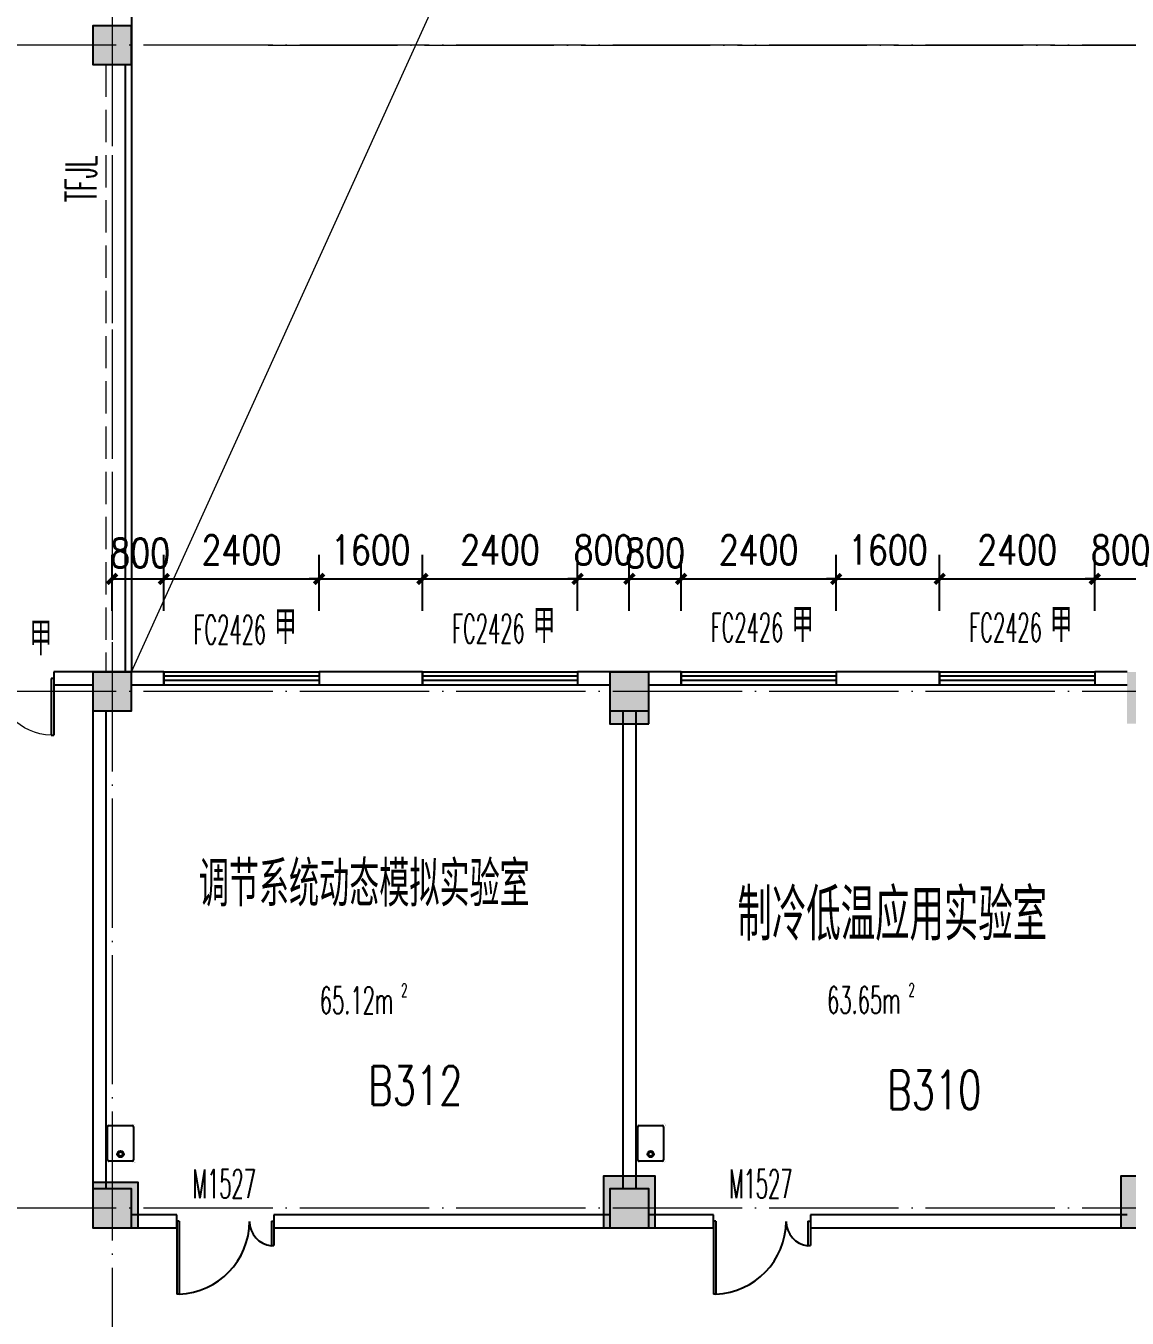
# Model space of a CAD drawing. Extents: x 1417642 to 3570900, y 124798 to 1191112.
# Drawn here: x 1523675 to 1540710, y 442096 to 462095 of the extents above; entities that cross this region are included whole.
import ezdxf

# ---------------------------------------------------------------- set-up
doc = ezdxf.new("R2010")
doc.units = 0
doc.header["$LTSCALE"] = 1000
doc.header["$MEASUREMENT"] = 0
doc.linetypes.add('DASH', pattern=[0.35, 0.25, -0.1])
doc.linetypes.add('DOTE', pattern=[2.42, 2, -0.2, 0.02, -0.2])
doc.layers.get('0').update_dxf_attribs({"linetype": 'CONTINUOUS'})
doc.layers.get('Defpoints').update_dxf_attribs({"linetype": 'CONTINUOUS'})
for name, color, linetype in [('colu', 2, 'CONTINUOUS'), ('COLUMN', 9, 'CONTINUOUS'), ('DOTE', 1, 'DOTE'), ('LATRINE', 6, 'CONTINUOUS'), ('PUB_DIM', 3, 'CONTINUOUS'), ('PUB_HATCH', 8, 'CONTINUOUS'), ('PUB_TEXT', 40, 'CONTINUOUS'), ('SPACE', 7, 'CONTINUOUS'), ('STAIR', 2, 'CONTINUOUS'), ('tiaozheng', 20, 'CONTINUOUS'), ('WALL', 4, 'CONTINUOUS'), ('WINDOW', 2, 'CONTINUOUS'), ('WINDOW_TEXT', 7, 'CONTINUOUS'), ('填充', 252, 'CONTINUOUS'), ('柱填充', 8, 'CONTINUOUS'), ('水点', 3, 'CONTINUOUS')]:
    doc.layers.add(name, color=color, linetype=linetype)
doc.styles.add('_TCH_SPACE', font='ROMANS', dxfattribs={"width": 0.7, "height": 5, "bigfont": 'Z'})
doc.styles.add('_TCH_WINDOW', font='ROMANS.shx', dxfattribs={"width": 0.7, "height": 400, "bigfont": 'Z.shx'})
doc.styles.add('DIM_FONT', font='SIMPLEX.shx', dxfattribs={"width": 0.8})
doc.styles.get("Standard").update_dxf_attribs({"font": 'GBENOR', "bigfont": 'GBCBIG'})
doc.styles.add('Z', font='ROMANS', dxfattribs={"width": 0.7, "bigfont": 'Z'})
doc.dimstyles.new('DIMN150', dxfattribs={"dimscale": 1.5, "dimtxt": 300, "dimasz": 100, "dimexe": 250, "dimexo": 300, "dimgap": 150, "dimtad": 1, "dimdec": 0, "dimzin": 0, "dimdsep": 46, "dimtxsty": 'DIM_FONT', "dimblk": 'ARCHTICK', "dimcen": 0.09, "dimdle": 1.5, "dimclrt": 7, "dimazin": 2, "dimtfac": 1, "dimtdec": 0, "dimtix": 1, "dimtmove": 2, "dimatfit": 3, "dimldrblk": 'ARCHTICK', "dimfxl": 1, "dimtolj": 1, "dimtzin": 0, "dimarcsym": 0})

# ---------------------------------------------------------------- blocks, each defined once
blk = doc.blocks.new('M_E3')
for p, q in [((-275, -410), (-275, -50)), ((-255, -30), (255, -30)), ((275, -50), (275, -410)), ((255, -430), (-255, -430))]:
    blk.add_line(p, q)
at = {"const_width": 1.5}
for points in [[(-275, 0, 0.414214), (-305, -30, 0.414214)], [(305, -30, 0.414214), (275, 0, 0.414214)], [(-305, -430, 0.414214), (-275, -460, 0.414214)], [(275, -460, 0.414214), (305, -430, 0.414214)]]:
    blk.add_lwpolyline(points, format="xyb", dxfattribs=at)
for points in [[(-275, 0), (275, 0)], [(-305, -430), (-305, -30)], [(305, -30), (305, -430)], [(275, -460), (-275, -460)]]:
    blk.add_lwpolyline(points, dxfattribs=at)
for radius in [50, 32.5]:
    blk.add_circle((165, -230), radius)
for centre, start, end in [((-255, -50), 90, 180), ((255, -50), 0, 90), ((-255, -410), 180, 270), ((255, -410), 270, 0)]:
    blk.add_arc(centre, 20, start, end)
at = {"width": 0.8, "flags": 9}
for tag in ['XSIZE', 'YSIZE']:
    blk.add_attdef(tag, (0, 0), '', height=0.5, dxfattribs=at)
blk = doc.blocks.new('i89')
at = {"layer": '柱填充'}
h = blk.add_hatch(color=256, dxfattribs=at)
h.paths.add_polyline_path([(1555333, 501498), (1555333, 502098), (1554733, 502098), (1554733, 501498)])
h.paths.add_polyline_path([(1525733, 501498), (1525733, 502098), (1525133, 502098), (1525133, 501498)])
h.paths.add_polyline_path([(1517733, 501498), (1517733, 502098), (1517133, 502098), (1517133, 501498)])
h.paths.add_polyline_path([(1509733, 501498), (1509733, 502098), (1509133, 502098), (1509133, 501498)])
h.paths.add_polyline_path([(1501733, 501498), (1501733, 502098), (1501133, 502098), (1501133, 501498)])
h.paths.add_polyline_path([(1498133, 501498), (1498133, 502098), (1497533, 502098), (1497533, 501498)])
h.paths.add_polyline_path([(1498133, 529448), (1498133, 530148), (1497433, 530148), (1497433, 529448)])
h.paths.add_polyline_path([(1498133, 537448), (1498133, 538148), (1497433, 538148), (1497433, 537448)])
h.paths.add_polyline_path([(1541783, 545398), (1541783, 546098), (1541083, 546098), (1541083, 545398)])
h.paths.add_polyline_path([(1565333, 559098), (1565333, 559698), (1564733, 559698), (1564733, 559098)])
h.paths.add_polyline_path([(1565383, 549098), (1565383, 549798), (1564683, 549798), (1564683, 549098)])
h.paths.add_polyline_path([(1565333, 545498), (1565333, 546098), (1564733, 546098), (1564733, 545498)])
h.paths.add_polyline_path([(1565383, 538098), (1564683, 538098), (1564683, 537498), (1565383, 537498)])
h.paths.add_polyline_path([(1565333, 529498), (1565333, 530098), (1564733, 530098), (1564733, 529498)])
h.paths.add_polyline_path([(1565333, 519498), (1565333, 520098), (1564733, 520098), (1564733, 519498)])
h.paths.add_polyline_path([(1565333, 511498), (1565333, 512098), (1564733, 512098), (1564733, 511498)])
h.paths.add_polyline_path([(1565333, 501498), (1565333, 502098), (1564733, 502098), (1564733, 501498)])
h.paths.add_polyline_path([(1555333, 559098), (1555333, 559698), (1554733, 559698), (1554733, 559098)])
h.paths.add_polyline_path([(1555333, 549098), (1555333, 549698), (1554733, 549698), (1554733, 549098)])
h.paths.add_polyline_path([(1555333, 545498), (1555333, 546098), (1554733, 546098), (1554733, 545498)])
h.paths.add_polyline_path([(1555333, 537498), (1555333, 538098), (1554733, 538098), (1554733, 537498)])
h.paths.add_polyline_path([(1555433, 529448), (1555433, 530148), (1554733, 530148), (1554733, 529448)])
h.paths.add_polyline_path([(1555433, 519448), (1555433, 520148), (1554733, 520148), (1554733, 519448)])
h.paths.add_polyline_path([(1555433, 511498), (1555433, 512198), (1554733, 512198), (1554733, 511498)])
h.paths.add_polyline_path([(1551733, 557298), (1551733, 557898), (1551133, 557898), (1551133, 557298)])
h.paths.add_polyline_path([(1551783, 549098), (1551783, 549798), (1551083, 549798), (1551083, 549098)])
h.paths.add_polyline_path([(1551733, 545498), (1551733, 546098), (1551133, 546098), (1551133, 545498)])
h.paths.add_polyline_path([(1551733, 537498), (1551733, 538098), (1551133, 538098), (1551133, 537498)])
h.paths.add_polyline_path([(1551733, 529498), (1551733, 530098), (1551133, 530098), (1551133, 529498)])
h.paths.add_polyline_path([(1551733, 519498), (1551733, 520098), (1551133, 520098), (1551133, 519498)])
h.paths.add_polyline_path([(1551783, 511498), (1551783, 512198), (1551083, 512198), (1551083, 511498)])
h.paths.add_polyline_path([(1551733, 501498), (1551733, 502098), (1551133, 502098), (1551133, 501498)])
h.paths.add_polyline_path([(1541733, 559098), (1541733, 559698), (1541133, 559698), (1541133, 559098)])
h.paths.add_polyline_path([(1541733, 557298), (1541733, 557898), (1541133, 557898), (1541133, 557298)])
h.paths.add_polyline_path([(1541783, 549098), (1541783, 549798), (1541083, 549798), (1541083, 549098)])
h.paths.add_polyline_path([(1541733, 537498), (1541733, 538298), (1541133, 538298), (1541133, 537498)])
h.paths.add_polyline_path([(1541733, 519298), (1541733, 520098), (1541133, 520098), (1541133, 519298)])
h.paths.add_polyline_path([(1541833, 511498), (1541833, 512298), (1541033, 512298), (1541033, 511498)])
h.paths.add_polyline_path([(1541733, 501498), (1541733, 502098), (1541133, 502098), (1541133, 501498)])
h.paths.add_polyline_path([(1533733, 559098), (1533733, 559698), (1533133, 559698), (1533133, 559098)])
h.paths.add_polyline_path([(1533783, 549098), (1533783, 549798), (1533083, 549798), (1533083, 549098)])
h.paths.add_polyline_path([(1533733, 545498), (1533733, 546098), (1533133, 546098), (1533133, 545498)])
h.paths.add_polyline_path([(1533733, 537498), (1533733, 538298), (1533133, 538298), (1533133, 537498)])
h.paths.add_polyline_path([(1533733, 519298), (1533733, 520098), (1533133, 520098), (1533133, 519298)])
h.paths.add_polyline_path([(1533833, 511498), (1533833, 512298), (1533033, 512298), (1533033, 511498)])
h.paths.add_polyline_path([(1533733, 501498), (1533733, 502098), (1533133, 502098), (1533133, 501498)])
h.paths.add_polyline_path([(1525733, 559098), (1525733, 559698), (1525133, 559698), (1525133, 559098)])
h.paths.add_polyline_path([(1525783, 549098), (1525783, 549798), (1525083, 549798), (1525083, 549098)])
h.paths.add_polyline_path([(1525733, 545498), (1525733, 546098), (1525133, 546098), (1525133, 545498)])
h.paths.add_polyline_path([(1525733, 537498), (1525733, 538298), (1525133, 538298), (1525133, 537498)])
h.paths.add_polyline_path([(1525733, 519298), (1525733, 520098), (1525133, 520098), (1525133, 519298)])
h.paths.add_polyline_path([(1525833, 511498), (1525833, 512298), (1525033, 512298), (1525033, 511498)])
h.paths.add_polyline_path([(1517733, 559098), (1517733, 559698), (1517133, 559698), (1517133, 559098)])
h.paths.add_polyline_path([(1517783, 549098), (1517783, 549798), (1517083, 549798), (1517083, 549098)])
h.paths.add_polyline_path([(1517733, 545498), (1517733, 546098), (1517133, 546098), (1517133, 545498)])
h.paths.add_polyline_path([(1517733, 537498), (1517733, 538298), (1517133, 538298), (1517133, 537498)])
h.paths.add_polyline_path([(1517733, 519298), (1517733, 520098), (1517133, 520098), (1517133, 519298)])
h.paths.add_polyline_path([(1517833, 511498), (1517833, 512298), (1517033, 512298), (1517033, 511498)])
h.paths.add_polyline_path([(1509733, 559098), (1509733, 559698), (1509133, 559698), (1509133, 559098)])
h.paths.add_polyline_path([(1509783, 549098), (1509783, 549798), (1509083, 549798), (1509083, 549098)])
h.paths.add_polyline_path([(1509733, 545498), (1509733, 546098), (1509133, 546098), (1509133, 545498)])
h.paths.add_polyline_path([(1509733, 537498), (1509733, 538298), (1509133, 538298), (1509133, 537498)])
h.paths.add_polyline_path([(1509733, 519298), (1509733, 520098), (1509133, 520098), (1509133, 519298)])
h.paths.add_polyline_path([(1509833, 511498), (1509833, 512298), (1509033, 512298), (1509033, 511498)])
h.paths.add_polyline_path([(1509733, 480798), (1509733, 481398), (1509133, 481398), (1509133, 480798)])
h.paths.add_polyline_path([(1501733, 559098), (1501733, 559698), (1501133, 559698), (1501133, 559098)])
h.paths.add_polyline_path([(1501733, 549098), (1501733, 549698), (1501133, 549698), (1501133, 549098)])
h.paths.add_polyline_path([(1501733, 545498), (1501733, 546098), (1501133, 546098), (1501133, 545498)])
h.paths.add_polyline_path([(1501733, 537498), (1501733, 538098), (1501133, 538098), (1501133, 537498)])
h.paths.add_polyline_path([(1501733, 529498), (1501733, 530098), (1501133, 530098), (1501133, 529498)])
h.paths.add_polyline_path([(1501733, 519498), (1501733, 520098), (1501133, 520098), (1501133, 519498)])
h.paths.add_polyline_path([(1501833, 511498), (1501833, 512198), (1501133, 512198), (1501133, 511498)])
h.paths.add_polyline_path([(1501733, 480798), (1501733, 481398), (1501133, 481398), (1501133, 480798)])
h.paths.add_polyline_path([(1498133, 559098), (1498133, 559698), (1497533, 559698), (1497533, 559098)])
h.paths.add_polyline_path([(1498183, 549098), (1498183, 549798), (1497483, 549798), (1497483, 549098)])
h.paths.add_polyline_path([(1498133, 545498), (1498133, 546098), (1497533, 546098), (1497533, 545498)])
h.paths.add_polyline_path([(1498133, 519448), (1498133, 520148), (1497433, 520148), (1497433, 519448)])
h.paths.add_polyline_path([(1498133, 511448), (1498133, 512148), (1497433, 512148), (1497433, 511448)])
h.paths.add_polyline_path([(1498133, 480798), (1498133, 481398), (1497533, 481398), (1497533, 480798)])
h.paths.add_polyline_path([(1488133, 559098), (1488133, 559698), (1487533, 559698), (1487533, 559098)])
h.paths.add_polyline_path([(1488233, 549098), (1488233, 549798), (1487533, 549798), (1487533, 549098)])
h.paths.add_polyline_path([(1488133, 545498), (1488133, 546098), (1487533, 546098), (1487533, 545498)])
h.paths.add_polyline_path([(1488133, 537498), (1488133, 538098), (1487533, 538098), (1487533, 537498)])
h.paths.add_polyline_path([(1488133, 529498), (1488133, 530098), (1487533, 530098), (1487533, 529498)])
h.paths.add_polyline_path([(1488133, 519498), (1488133, 520098), (1487533, 520098), (1487533, 519498)])
h.paths.add_polyline_path([(1488133, 511498), (1488133, 512098), (1487533, 512098), (1487533, 511498)])
h.paths.add_polyline_path([(1488133, 501498), (1488133, 502098), (1487533, 502098), (1487533, 501498)])
h.paths.add_polyline_path([(1488133, 480798), (1488133, 481398), (1487533, 481398), (1487533, 480798)])
h.paths.add_polyline_path([(1498133, 484398), (1498133, 485198), (1497433, 485198), (1497433, 484398)])
h.paths.add_polyline_path([(1498134, 496298), (1498134, 497098), (1497433, 497098), (1497433, 496298)])
h.paths.add_polyline_path([(1487533, 497098), (1487533, 496298), (1488233, 496298), (1488233, 497098)])
h.paths.add_polyline_path([(1487533, 485198), (1487533, 484398), (1488233, 484398), (1488233, 485198)])
h.paths.add_polyline_path([(1509733, 496298), (1509733, 497098), (1509033, 497098), (1509033, 496298)])
h.paths.add_polyline_path([(1509733, 484398), (1509733, 485198), (1509033, 485198), (1509033, 484398)])
at = {"layer": 'colu'}
for points in [[(1501733, 529498), (1501733, 530098), (1501133, 530098), (1501133, 529498)], [(1501733, 519498), (1501733, 520098), (1501133, 520098), (1501133, 519498)], [(1509733, 519298), (1509733, 520098), (1509133, 520098), (1509133, 519298)], [(1501833, 511498), (1501833, 512198), (1501133, 512198), (1501133, 511498)], [(1509833, 511498), (1509833, 512298), (1509033, 512298), (1509033, 511498)], [(1517833, 511498), (1517833, 512298), (1517033, 512298), (1517033, 511498)]]:
    blk.add_lwpolyline(points, close=True, dxfattribs=at)
blk = doc.blocks.new('_ArchTick')
at = {"color": 0, "linetype": 'ByBlock', "const_width": 0.4}
blk.add_lwpolyline([(-0.5, -0.5), (0.5, 0.5)], dxfattribs=at)
blk = doc.blocks.new('*D1841')
at = {"layer": 'Defpoints', "color": 0}
for p in [(1525810, 453536), (1525010, 452591), (1525810, 452591)]:
    blk.add_point(p, dxfattribs=at)
at = {"layer": 'PUB_DIM', "color": 0, "lineweight": -2}
for p, q in [((1525010, 453041), (1525010, 453911)), ((1525810, 453041), (1525810, 453911)), ((1525008, 453536), (1525813, 453536))]:
    blk.add_line(p, q, dxfattribs=at)
at = {"layer": 'PUB_DIM', "color": 0, "lineweight": -2, "xscale": 150, "yscale": 150, "zscale": 150, "rotation": 180}
blk.add_blockref('_ArchTick', (1525010, 453536), dxfattribs=at)
at = {"layer": 'PUB_DIM', "color": 0, "lineweight": -2, "xscale": 150, "yscale": 150, "zscale": 150}
blk.add_blockref('_ArchTick', (1525810, 453536), dxfattribs=at)
at = {"layer": 'PUB_DIM', "color": 7, "insert": (1525445, 453939), "char_height": 450, "attachment_point": 5, "style": 'DIM_FONT'}
blk.add_mtext('\\A1;800', dxfattribs=at)
blk = doc.blocks.new('*D1842')
at = {"layer": 'Defpoints', "color": 0}
for p in [(1528210, 453536), (1525810, 452591), (1528210, 452591)]:
    blk.add_point(p, dxfattribs=at)
at = {"layer": 'PUB_DIM', "color": 0, "lineweight": -2}
for p, q in [((1525810, 453041), (1525810, 453911)), ((1528210, 453041), (1528210, 453911)), ((1525808, 453536), (1528213, 453536))]:
    blk.add_line(p, q, dxfattribs=at)
at = {"layer": 'PUB_DIM', "color": 0, "lineweight": -2, "xscale": 150, "yscale": 150, "zscale": 150, "rotation": 180}
blk.add_blockref('_ArchTick', (1525810, 453536), dxfattribs=at)
at = {"layer": 'PUB_DIM', "color": 0, "lineweight": -2, "xscale": 150, "yscale": 150, "zscale": 150}
blk.add_blockref('_ArchTick', (1528210, 453536), dxfattribs=at)
at = {"layer": 'PUB_DIM', "color": 7, "insert": (1527010, 453986), "char_height": 450, "attachment_point": 5, "style": 'DIM_FONT'}
blk.add_mtext('\\A1;2400', dxfattribs=at)
blk = doc.blocks.new('*D1843')
at = {"layer": 'Defpoints', "color": 0}
for p in [(1529810, 453536), (1528210, 452591), (1529810, 452591)]:
    blk.add_point(p, dxfattribs=at)
at = {"layer": 'PUB_DIM', "color": 0, "lineweight": -2}
for p, q in [((1528210, 453041), (1528210, 453911)), ((1529810, 453041), (1529810, 453911)), ((1528210, 453536), (1528060, 453536)), ((1528210, 453536), (1529810, 453536)), ((1529810, 453536), (1529960, 453536))]:
    blk.add_line(p, q, dxfattribs=at)
at = {"layer": 'PUB_DIM', "color": 0, "lineweight": -2, "xscale": 150, "yscale": 150, "zscale": 150}
blk.add_blockref('_ArchTick', (1528210, 453536), dxfattribs=at)
at = {"layer": 'PUB_DIM', "color": 0, "lineweight": -2, "xscale": 150, "yscale": 150, "zscale": 150, "rotation": 180}
blk.add_blockref('_ArchTick', (1529810, 453536), dxfattribs=at)
at = {"layer": 'PUB_DIM', "color": 7, "insert": (1529010, 453986), "char_height": 450, "attachment_point": 5, "style": 'DIM_FONT'}
blk.add_mtext('\\A1;1600', dxfattribs=at)
blk = doc.blocks.new('*D1844')
at = {"layer": 'Defpoints', "color": 0}
for p in [(1532210, 453536), (1529810, 452591), (1532210, 452591)]:
    blk.add_point(p, dxfattribs=at)
at = {"layer": 'PUB_DIM', "color": 0, "lineweight": -2}
for p, q in [((1529810, 453041), (1529810, 453911)), ((1532210, 453041), (1532210, 453911)), ((1529808, 453536), (1532213, 453536))]:
    blk.add_line(p, q, dxfattribs=at)
at = {"layer": 'PUB_DIM', "color": 0, "lineweight": -2, "xscale": 150, "yscale": 150, "zscale": 150, "rotation": 180}
blk.add_blockref('_ArchTick', (1529810, 453536), dxfattribs=at)
at = {"layer": 'PUB_DIM', "color": 0, "lineweight": -2, "xscale": 150, "yscale": 150, "zscale": 150}
blk.add_blockref('_ArchTick', (1532210, 453536), dxfattribs=at)
at = {"layer": 'PUB_DIM', "color": 7, "insert": (1531010, 453986), "char_height": 450, "attachment_point": 5, "style": 'DIM_FONT'}
blk.add_mtext('\\A1;2400', dxfattribs=at)
blk = doc.blocks.new('*D1845')
at = {"layer": 'Defpoints', "color": 0}
for p in [(1533010, 453536), (1532210, 452591), (1533010, 452591)]:
    blk.add_point(p, dxfattribs=at)
at = {"layer": 'PUB_DIM', "color": 0, "lineweight": -2}
for p, q in [((1532210, 453041), (1532210, 453911)), ((1533010, 453041), (1533010, 453911)), ((1532210, 453536), (1532060, 453536)), ((1532210, 453536), (1533010, 453536)), ((1533010, 453536), (1533160, 453536))]:
    blk.add_line(p, q, dxfattribs=at)
at = {"layer": 'PUB_DIM', "color": 0, "lineweight": -2, "xscale": 150, "yscale": 150, "zscale": 150}
blk.add_blockref('_ArchTick', (1532210, 453536), dxfattribs=at)
at = {"layer": 'PUB_DIM', "color": 0, "lineweight": -2, "xscale": 150, "yscale": 150, "zscale": 150, "rotation": 180}
blk.add_blockref('_ArchTick', (1533010, 453536), dxfattribs=at)
at = {"layer": 'PUB_DIM', "color": 7, "insert": (1532610, 453986), "char_height": 450, "attachment_point": 5, "style": 'DIM_FONT'}
blk.add_mtext('\\A1;800', dxfattribs=at)
blk = doc.blocks.new('*D1846')
at = {"layer": 'Defpoints', "color": 0}
for p in [(1533810, 453536), (1533010, 452591), (1533810, 452591)]:
    blk.add_point(p, dxfattribs=at)
at = {"layer": 'PUB_DIM', "color": 0, "lineweight": -2}
for p, q in [((1533010, 453041), (1533010, 453911)), ((1533810, 453041), (1533810, 453911)), ((1533008, 453536), (1533813, 453536))]:
    blk.add_line(p, q, dxfattribs=at)
at = {"layer": 'PUB_DIM', "color": 0, "lineweight": -2, "xscale": 150, "yscale": 150, "zscale": 150, "rotation": 180}
blk.add_blockref('_ArchTick', (1533010, 453536), dxfattribs=at)
at = {"layer": 'PUB_DIM', "color": 0, "lineweight": -2, "xscale": 150, "yscale": 150, "zscale": 150}
blk.add_blockref('_ArchTick', (1533810, 453536), dxfattribs=at)
at = {"layer": 'PUB_DIM', "color": 7, "insert": (1533410, 453939), "char_height": 450, "attachment_point": 5, "style": 'DIM_FONT'}
blk.add_mtext('\\A1;800', dxfattribs=at)
blk = doc.blocks.new('*D1847')
at = {"layer": 'Defpoints', "color": 0}
for p in [(1536210, 453536), (1533810, 452591), (1536210, 452591)]:
    blk.add_point(p, dxfattribs=at)
at = {"layer": 'PUB_DIM', "color": 0, "lineweight": -2}
for p, q in [((1533810, 453041), (1533810, 453911)), ((1536210, 453041), (1536210, 453911)), ((1533808, 453536), (1536213, 453536))]:
    blk.add_line(p, q, dxfattribs=at)
at = {"layer": 'PUB_DIM', "color": 0, "lineweight": -2, "xscale": 150, "yscale": 150, "zscale": 150, "rotation": 180}
blk.add_blockref('_ArchTick', (1533810, 453536), dxfattribs=at)
at = {"layer": 'PUB_DIM', "color": 0, "lineweight": -2, "xscale": 150, "yscale": 150, "zscale": 150}
blk.add_blockref('_ArchTick', (1536210, 453536), dxfattribs=at)
at = {"layer": 'PUB_DIM', "color": 7, "insert": (1535010, 453986), "char_height": 450, "attachment_point": 5, "style": 'DIM_FONT'}
blk.add_mtext('\\A1;2400', dxfattribs=at)
blk = doc.blocks.new('*D1848')
at = {"layer": 'Defpoints', "color": 0}
for p in [(1537810, 453536), (1536210, 452591), (1537810, 452591)]:
    blk.add_point(p, dxfattribs=at)
at = {"layer": 'PUB_DIM', "color": 0, "lineweight": -2}
for p, q in [((1536210, 453041), (1536210, 453911)), ((1537810, 453041), (1537810, 453911)), ((1536210, 453536), (1536060, 453536)), ((1536210, 453536), (1537810, 453536)), ((1537810, 453536), (1537960, 453536))]:
    blk.add_line(p, q, dxfattribs=at)
at = {"layer": 'PUB_DIM', "color": 0, "lineweight": -2, "xscale": 150, "yscale": 150, "zscale": 150}
blk.add_blockref('_ArchTick', (1536210, 453536), dxfattribs=at)
at = {"layer": 'PUB_DIM', "color": 0, "lineweight": -2, "xscale": 150, "yscale": 150, "zscale": 150, "rotation": 180}
blk.add_blockref('_ArchTick', (1537810, 453536), dxfattribs=at)
at = {"layer": 'PUB_DIM', "color": 7, "insert": (1537010, 453986), "char_height": 450, "attachment_point": 5, "style": 'DIM_FONT'}
blk.add_mtext('\\A1;1600', dxfattribs=at)
blk = doc.blocks.new('*D1849')
at = {"layer": 'Defpoints', "color": 0}
for p in [(1540210, 453536), (1537810, 452591), (1540210, 452591)]:
    blk.add_point(p, dxfattribs=at)
at = {"layer": 'PUB_DIM', "color": 0, "lineweight": -2}
for p, q in [((1537810, 453041), (1537810, 453911)), ((1540210, 453041), (1540210, 453911)), ((1537808, 453536), (1540213, 453536))]:
    blk.add_line(p, q, dxfattribs=at)
at = {"layer": 'PUB_DIM', "color": 0, "lineweight": -2, "xscale": 150, "yscale": 150, "zscale": 150, "rotation": 180}
blk.add_blockref('_ArchTick', (1537810, 453536), dxfattribs=at)
at = {"layer": 'PUB_DIM', "color": 0, "lineweight": -2, "xscale": 150, "yscale": 150, "zscale": 150}
blk.add_blockref('_ArchTick', (1540210, 453536), dxfattribs=at)
at = {"layer": 'PUB_DIM', "color": 7, "insert": (1539010, 453986), "char_height": 450, "attachment_point": 5, "style": 'DIM_FONT'}
blk.add_mtext('\\A1;2400', dxfattribs=at)
blk = doc.blocks.new('*D1850')
at = {"layer": 'Defpoints', "color": 0}
for p in [(1541010, 453536), (1540210, 452591), (1541010, 452591)]:
    blk.add_point(p, dxfattribs=at)
at = {"layer": 'PUB_DIM', "color": 0, "lineweight": -2}
for p, q in [((1540210, 453041), (1540210, 453911)), ((1541010, 453041), (1541010, 453911)), ((1540210, 453536), (1540060, 453536)), ((1540210, 453536), (1541010, 453536)), ((1541010, 453536), (1541160, 453536))]:
    blk.add_line(p, q, dxfattribs=at)
at = {"layer": 'PUB_DIM', "color": 0, "lineweight": -2, "xscale": 150, "yscale": 150, "zscale": 150}
blk.add_blockref('_ArchTick', (1540210, 453536), dxfattribs=at)
at = {"layer": 'PUB_DIM', "color": 0, "lineweight": -2, "xscale": 150, "yscale": 150, "zscale": 150, "rotation": 180}
blk.add_blockref('_ArchTick', (1541010, 453536), dxfattribs=at)
at = {"layer": 'PUB_DIM', "color": 7, "insert": (1540610, 453986), "char_height": 450, "attachment_point": 5, "style": 'DIM_FONT'}
blk.add_mtext('\\A1;800', dxfattribs=at)
blk = doc.blocks.new('_FZH')
blk.add_lwpolyline([(-0.5, -0.5), (0.5, -0.5), (0.5, 0.5), (-0.5, 0.5)], close=True)
at = {"layer": 'PUB_HATCH'}
blk.add_solid([(-0.5, -0.5), (0.5, -0.5), (-0.5, 0.5), (0.5, 0.5)], dxfattribs=at)
blk = doc.blocks.new('$TCHSYS$WIN2D')
for p, q in [((-0.5, 0.5), (0.5, 0.5)), ((-0.5, 0.5), (-0.5, -0.5)), ((0.5, 0.5), (0.5, -0.5)), ((0.5, 0.1667), (-0.5, 0.1667)), ((0.5, -0.1667), (-0.5, -0.1667)), ((-0.5, -0.5), (0.5, -0.5))]:
    blk.add_line(p, q)
blk = doc.blocks.new('$DorLib2D$00000225')
at = {"color": 0}
for p, q in [((0.475, -0.001), (0.475, 0.752)), ((0.475, 0.752), (0.5, 0.752)), ((0.5, -0.001), (0.5, 0.752)), ((-0.5, 0), (-0.5, 0.252)), ((-0.475, 0.252), (-0.5, 0.252)), ((-0.475, 0), (-0.475, 0.252)), ((-0.475, 0), (-0.5, 0)), ((0.475, -0.001), (0.5, -0.001))]:
    blk.add_line(p, q, dxfattribs=at)
for centre, radius, start, end in [((0.505, -0.002), 0.755, 92.2493, 179.7238), ((-0.501, 0.003), 0.251, 359.7899, 84.0974)]:
    blk.add_arc(centre, radius, start, end, dxfattribs=at)
blk = doc.blocks.new('$DorLib2D$00000002')
for p, q in [((-0.5, 0), (-0.5, 0.4875)), ((-0.475, 0.4875), (-0.5, 0.4875)), ((-0.475, 0), (-0.475, 0.4875)), ((0.475, 0), (0.475, 0.4875)), ((0.475, 0.4875), (0.5, 0.4875)), ((0.5, 0), (0.5, 0.4875)), ((-0.5, 0), (-0.475, 0)), ((0.5, 0), (0.475, 0))]:
    blk.add_line(p, q)
at = {"lineweight": 13}
for centre, start, end in [((-0.4875, 0), 0, 88.53072), ((0.4875, 0), 91.46928, 180)]:
    blk.add_arc(centre, 0.4875, start, end, dxfattribs=at)

msp = doc.modelspace()

# ---------------------------------------------------------------- linework, layer by layer
at = {"layer": 'DOTE', "lineweight": 0}
for points in [[(1525010.3, 469495.5), (1525010.3, 385594.9)], [(1597673.8, 461795.5), (1501610.3, 461795.5)], [(1527422.9, 461795.5), (1596825.4, 461795.5)], [(1597673.8, 451795.5), (1501410.3, 451795.5)], [(1597673.8, 443795.5), (1501410.3, 443795.5)]]:
    msp.add_lwpolyline(points, dxfattribs=at)
at = {"layer": 'LATRINE', "linetype": 'DASH', "lineweight": 0, "ltscale": 2}
for p, q in [((1524910.3, 461495.5), (1524910.3, 452095.8)), ((1525010.3, 461495.5), (1525010.3, 452095.8))]:
    msp.add_line(p, q, dxfattribs=at)
at = {"layer": 'STAIR'}
for p, q in [((1525310.3, 469495.5), (1525310.3, 452095.8)), ((1525210.3, 461495.5), (1525210.3, 452095.8))]:
    msp.add_line(p, q, dxfattribs=at)
at = {"layer": 'STAIR', "lineweight": 0}
msp.add_lwpolyline([(1525310.3, 452095.8), (1530273, 463055.8), (1574810.3, 469495.5)], dxfattribs=at)
at = {"layer": 'WALL'}
for p, q in [((1524710.3, 452095.8), (1524110.3, 452095.8)), ((1524110.3, 452095.8), (1524110.3, 451895.8)), ((1525810.3, 452095.8), (1525310.3, 452095.8)), ((1525810.3, 451895.8), (1525810.3, 452095.8)), ((1529810.3, 452095.8), (1528210.3, 452095.8)), ((1528210.3, 452095.8), (1528210.3, 451895.8)), ((1529810.3, 451895.8), (1529810.3, 452095.8)), ((1532710.3, 452095.8), (1532210.3, 452095.8)), ((1532210.3, 452095.8), (1532210.3, 451895.8)), ((1533810.3, 452095.8), (1533310.3, 452095.8)), ((1533810.3, 451895.8), (1533810.3, 452095.8)), ((1537810.3, 452095.8), (1536210.3, 452095.8)), ((1536210.3, 452095.8), (1536210.3, 451895.8)), ((1537810.3, 451895.8), (1537810.3, 452095.8)), ((1540710.3, 452095.8), (1540210.3, 452095.8)), ((1540210.3, 452095.8), (1540210.3, 451895.8)), ((1524110.3, 451895.8), (1524710.3, 451895.8)), ((1525310.3, 451895.8), (1525810.3, 451895.8)), ((1528210.3, 451895.8), (1529810.3, 451895.8)), ((1532210.3, 451895.8), (1532710.3, 451895.8)), ((1533310.3, 451895.8), (1533810.3, 451895.8)), ((1536210.3, 451895.8), (1537810.3, 451895.8)), ((1540210.3, 451895.8), (1540710.3, 451895.8)), ((1524710.3, 451495.8), (1524710.3, 444095.8)), ((1524910.3, 451495.8), (1524910.3, 444095.8)), ((1532910.3, 451495.8), (1532910.3, 444095.8)), ((1533110.3, 451495.8), (1533110.3, 444095.8)), ((1526010.3, 443695.8), (1525310.3, 443695.8)), ((1526010.3, 443495.8), (1526010.3, 443695.8)), ((1532710.3, 443695.8), (1527510.3, 443695.8)), ((1527510.3, 443695.8), (1527510.3, 443495.8)), ((1534310.3, 443695.8), (1533310.3, 443695.8)), ((1534310.3, 443495.8), (1534310.3, 443695.8)), ((1540710.3, 443695.8), (1535810.3, 443695.8)), ((1535810.3, 443695.8), (1535810.3, 443495.8)), ((1525310.3, 443495.8), (1526010.3, 443495.8)), ((1527510.3, 443495.8), (1532710.3, 443495.8)), ((1533310.3, 443495.8), (1534310.3, 443495.8)), ((1535810.3, 443495.8), (1540710.3, 443495.8))]:
    msp.add_line(p, q, dxfattribs=at)

# ---------------------------------------------------------------- block references
at = {"layer": 'COLUMN', "lineweight": 0, "xscale": 600, "yscale": 600, "zscale": 600}
for p in [(1525010.3, 461795.5), (1525010.3, 451795.8), (1533010.3, 451795.8), (1525010.3, 443795.8), (1533010.3, 443795.8)]:
    msp.add_blockref('_FZH', p, dxfattribs=at)
at = {"layer": 'tiaozheng'}
msp.add_blockref('i89', (23577.2, -68002.8), dxfattribs=at)
at = {"layer": 'WINDOW', "lineweight": 0, "xscale": 1800, "yscale": -1800, "zscale": 1800}
msp.add_blockref('$DorLib2D$00000002', (1523210.3, 451995.8), dxfattribs=at)
at = {"layer": 'WINDOW', "color": 2, "xscale": -2400, "yscale": -200, "zscale": -2400}
for p, rotation in [((1527010.3, 451995.8), 179.9999999999645), ((1531010.3, 451995.8), 179.9999999999645), ((1535010.3, 451995.8), 180), ((1539010.3, 451995.8), 180)]:
    msp.add_blockref('$TCHSYS$WIN2D', p, dxfattribs=dict(at, rotation=rotation))
at = {"layer": 'WINDOW', "lineweight": 0}
ref = msp.add_blockref('$DorLib2D$00000225', (1526760.3, 443595.8), dxfattribs=dict(at, xscale=1500, yscale=1500, zscale=1500, rotation=180))
ref.add_attrib('A', 'M1527', (1526251, 443951.1), dxfattribs={"layer": 'WINDOW_TEXT', "lineweight": 0, "height": 446.25, "style": '_TCH_WINDOW', "width": 0.494118})
ref = msp.add_blockref('$DorLib2D$00000225', (1535060.3, 443595.8), dxfattribs=dict(at, xscale=1500, yscale=1500, zscale=1500, rotation=180))
ref.add_attrib('A', 'M1527', (1534551, 443951.1), dxfattribs={"layer": 'WINDOW_TEXT', "lineweight": 0, "height": 446.25, "style": '_TCH_WINDOW', "width": 0.494118})
at = {"layer": '水点', "rotation": 270}
for p in [(1525370.3, 444800.8), (1533570.3, 444800.8)]:
    msp.add_blockref('M_E3', p, dxfattribs=at)

# ---------------------------------------------------------------- texts
at = {"layer": 'PUB_TEXT', "style": 'Z', "width": 0.525}
msp.add_text('TFJL', height=480, rotation=90, dxfattribs=at).set_placement((1524767.8, 459367.8))
at = {"layer": 'PUB_TEXT', "color": 1, "lineweight": 60, "style": 'Z', "width": 0.7}
for s, p in [('B312', (1528971.3, 445395.9)), ('B310', (1536998.3, 445327.9))]:
    msp.add_text(s, height=600, dxfattribs=at).set_placement(p)
at = {"layer": 'SPACE', "style": '_TCH_SPACE', "width": 0.525}
for s, height, p in [('65.12m', 420, (1528222.4, 446803.8)), ('2', 210, (1529482.4, 447066.3)), ('63.65m', 420, (1536069.9, 446808.9)), ('2', 210, (1537329.9, 447071.4))]:
    msp.add_text(s, height=height, dxfattribs=at).set_placement(p)
at = {"layer": 'WINDOW_TEXT', "color": 2, "style": '_TCH_WINDOW'}
for s, height, width, p in [('甲', 525, 0.7, (1527516.4, 452526.7)), ('甲', 525, 0.7, (1531516.4, 452543.9)), ('FC2426', 446.25, 0.494118, (1526266.9, 452526.7)), ('FC2426', 446.25, 0.494118, (1530266.9, 452543.9))]:
    msp.add_text(s, height=height, rotation=360, dxfattribs=dict(at, width=width)).set_placement(p)
for s, height, width, p in [('FC2426', 446.25, 0.494118, (1534266.9, 452560.8)), ('甲', 525, 0.7, (1535516.4, 452560.8)), ('FC2426', 446.25, 0.494118, (1538266.9, 452561.1)), ('甲', 525, 0.7, (1539516.4, 452561.1))]:
    msp.add_text(s, height=height, dxfattribs=dict(at, width=width)).set_placement(p)
at = {"layer": 'WINDOW_TEXT', "style": '_TCH_WINDOW', "width": 0.7}
msp.add_text('甲', height=525, dxfattribs=at).set_placement((1523732.1, 452352))
at = {"layer": '填充', "width": 5691.759, "attachment_point": 2, "style": '_TCH_WINDOW'}
for s, insert, char_height in [('{\\C2;调节系统动态模拟实验室}', (1528910.2, 449165.2), 700), ('{\\C2;制冷低温应用实验室}', (1537078.5, 448738.5), 800)]:
    msp.add_mtext(s, dxfattribs=dict(at, insert=insert, char_height=char_height))

# ---------------------------------------------------------------- dimensions: what is measured, and where the dimension line sits
at = {"layer": 'PUB_DIM'}
for base, p1, p2, picture, middle in [((1525810.3, 453536.3), (1525010.3, 452590.8), (1525810.3, 452590.8), '*D1841', (1525445.2, 453938.5)), ((1533810.3, 453536.3), (1533010.3, 452590.8), (1533810.3, 452590.8), '*D1846', (1533410.3, 453938.9))]:
    dim = msp.add_linear_dim(base=base, p1=p1, p2=p2, angle=360, dimstyle='DIMN150', dxfattribs=at)
    dim.commit()
    dim.dimension.update_dxf_attribs({"geometry": picture, "text_midpoint": middle, "dimtype": 129})
for p1, p2, picture, middle in [((1525810.3, 452590.8), (1528210.3, 452590.8), '*D1842', (1527010.3, 453986.3)), ((1528210.3, 452590.8), (1529810.3, 452590.8), '*D1843', (1529010.3, 453986.3)), ((1529810.3, 452590.8), (1532210.3, 452590.8), '*D1844', (1531010.3, 453986.3)), ((1532210.3, 452590.8), (1533010.3, 452590.8), '*D1845', (1532610.3, 453986.3)), ((1533810.3, 452590.8), (1536210.3, 452590.8), '*D1847', (1535010.3, 453986.3)), ((1536210.3, 452590.8), (1537810.3, 452590.8), '*D1848', (1537010.3, 453986.3)), ((1537810.3, 452590.8), (1540210.3, 452590.8), '*D1849', (1539010.3, 453986.3)), ((1540210.3, 452590.8), (1541010.3, 452590.8), '*D1850', (1540610.3, 453986.3))]:
    dim = msp.add_aligned_dim(p1=p1, p2=p2, distance=945.5, dimstyle='DIMN150', dxfattribs=at)
    dim.commit()
    dim.dimension.update_dxf_attribs({"geometry": picture, "text_midpoint": middle})

doc.saveas('drawing.dxf')
